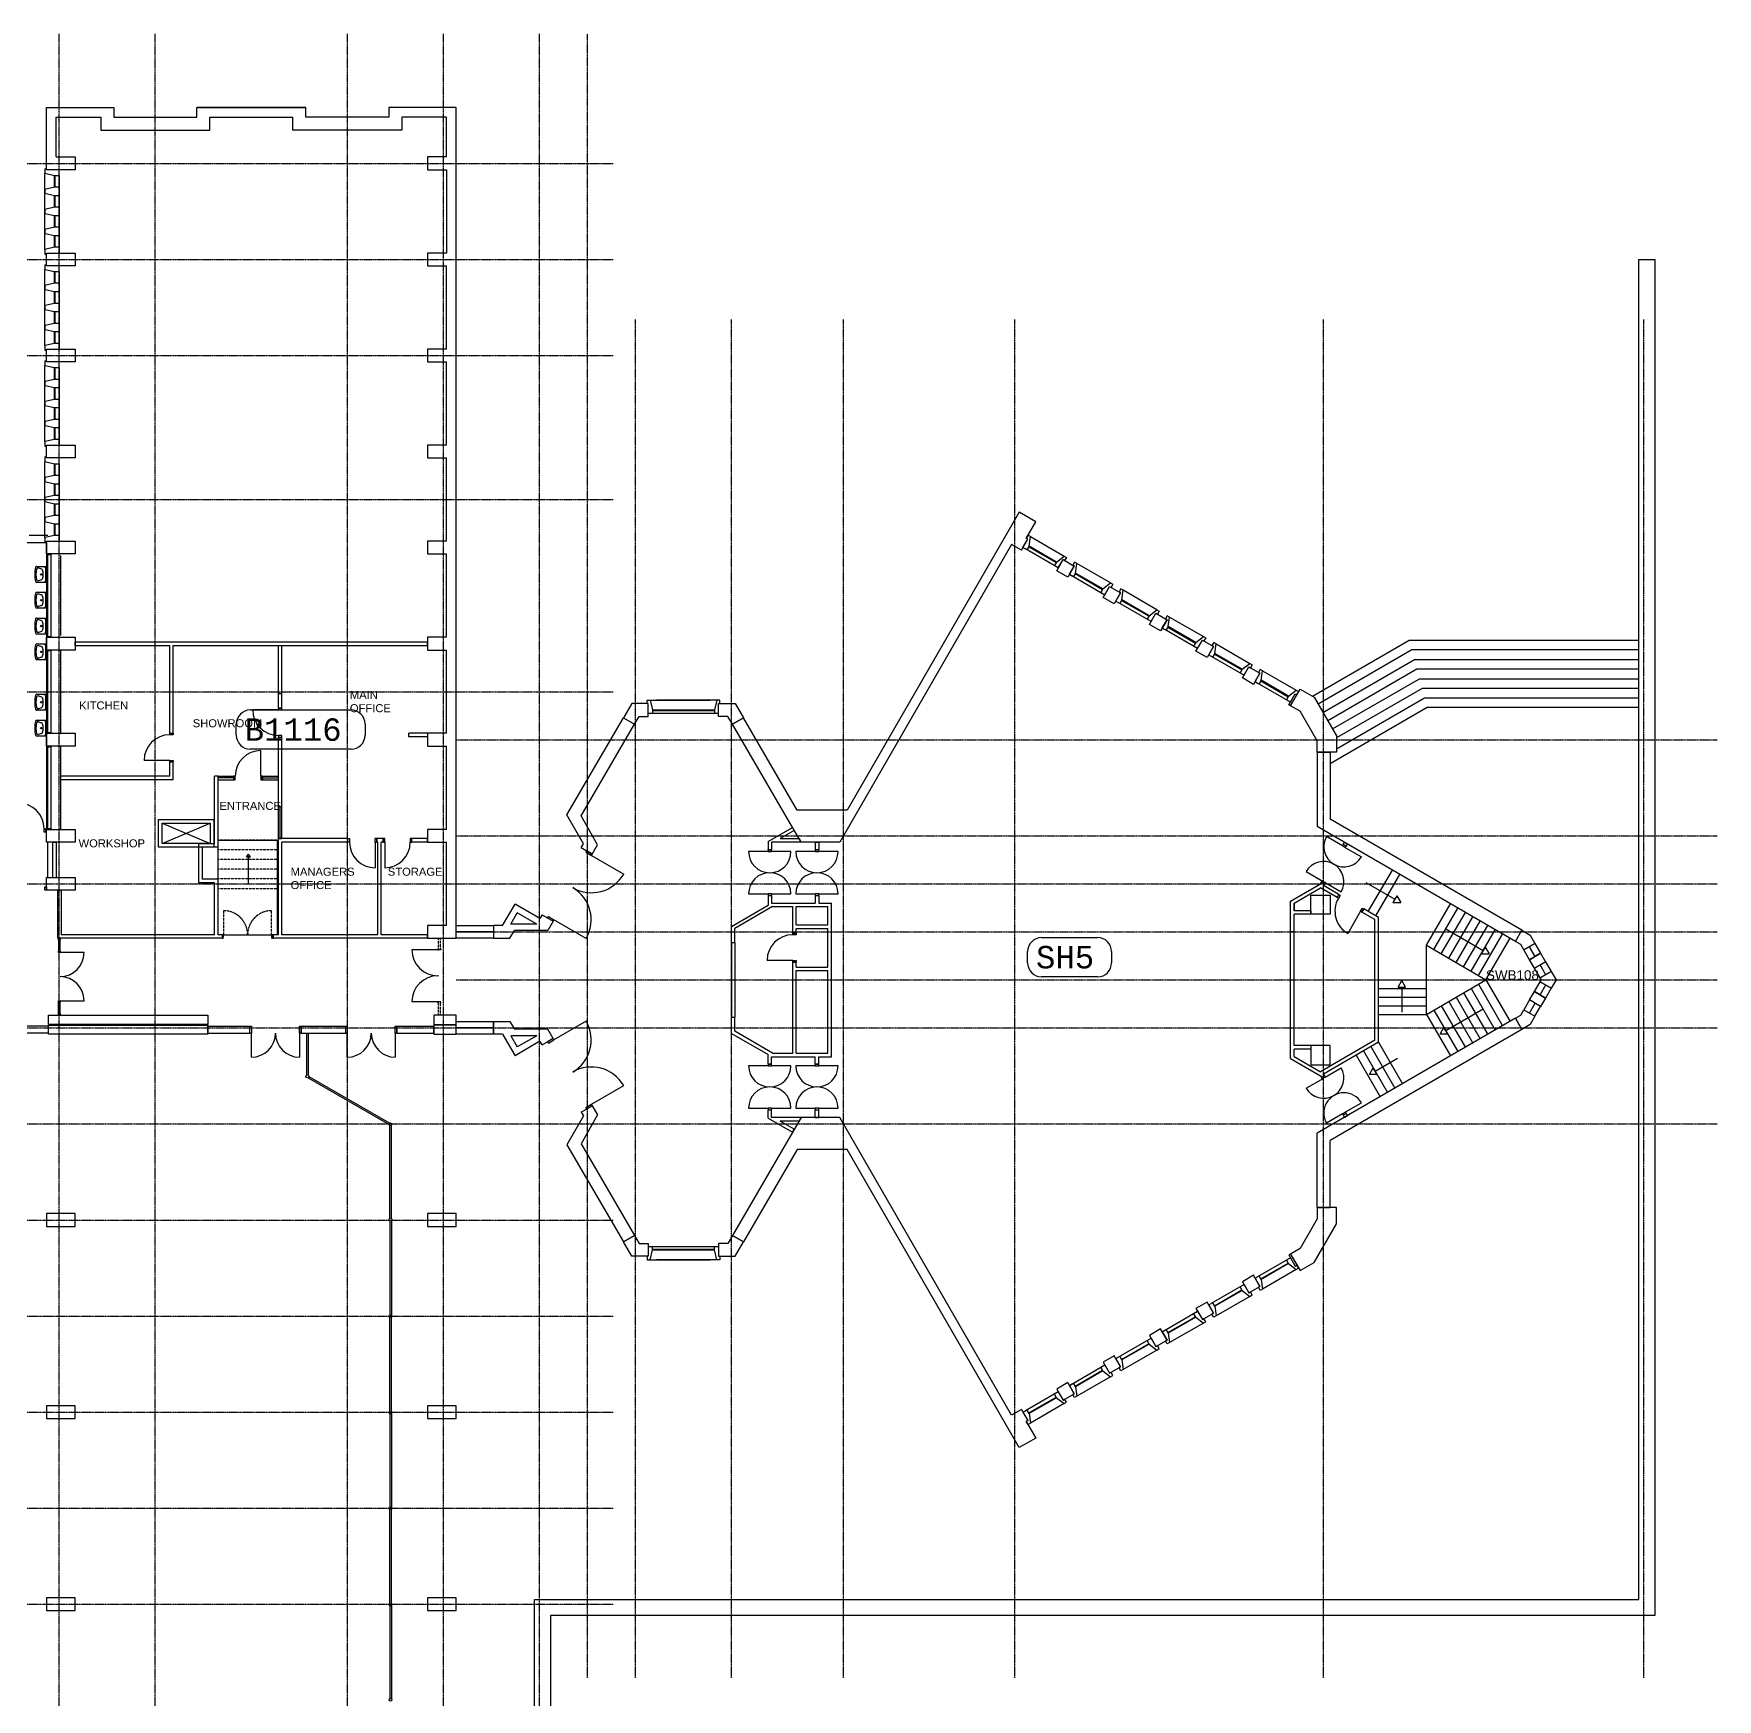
# Model space of a CAD drawing. Header units: millimetres. Extents: x -63292 to 85267, y -25390 to 107538.
# Drawn here: x 32667 to 85267, y 15807 to 67826 of the extents above; entities that cross this region are included whole.
import ezdxf

# ---------------------------------------------------------------- set-up
doc = ezdxf.new("R2010")
doc.units = ezdxf.units.MM
doc.linetypes.add('HIDDEN', pattern=[9.525, 6.35, -3.175])
doc.linetypes.add('PCENTRE', pattern=[50.8, 31.75, -6.35, 6.35, -6.35])
for name, color, linetype in [('Boundaries_and_building_grids', 140, 'Continuous'), ('BRICK_WALLS_P4', 1, 'Continuous'), ('COLUMNS_P5', 3, 'Continuous'), ('DR', 8, 'Continuous'), ('LIFTS AND STAIRS', 8, 'Continuous'), ('SANITARY', 4, 'Continuous'), ('SITE', 1, 'Continuous'), ('TEXT', 2, 'Continuous'), ('WA', 6, 'Continuous'), ('WA_EXT', 7, 'Continuous'), ('WN', 4, 'Continuous')]:
    doc.layers.add(name, color=color, linetype=linetype)
doc.layers.get('0').off()
doc.styles.add('arial', font='arial.ttf')
doc.styles.add('MONOTXT', font='monotxt.shx')

# ---------------------------------------------------------------- blocks, each defined once
blk = doc.blocks.new('whb2')
for p, q in [((-250, 0), (250, 0)), ((-250, -303.1), (-250, 0)), ((250, 0), (250, -303.1)), ((-201, -29.5), (201.1, -29.5)), ((-200, -252.8), (-168.5, -155.3)), ((168.6, -155.3), (200.1, -252.8))]:
    blk.add_line(p, q)
blk.add_circle((0, -160.7), 22.3)
for centre, radius, start, end in [((-214.2, -303.1), 35.7, 180, 255.523), ((-199.1, -56.3), 26.8, 94.124, 173.479), ((0, 526.8), 892.9, 255.523, 284.478), ((-151.4, -259.8), 49.1, 171.798, 253.912), ((-109.1, -186.3), 67, 111.901, 152.434), ((0, 265.2), 595.5, 253.912, 286.088), ((0, -457.8), 359.7, 68.098, 111.902), ((109.2, -186.3), 67, 27.567, 68.099), ((151.5, -259.8), 49.1, 286.088, 8.202), ((199.2, -56.3), 26.8, 6.521, 85.876), ((214.3, -303.1), 35.7, 284.477, 0)]:
    blk.add_arc(centre, radius, start, end)

msp = doc.modelspace()

# ---------------------------------------------------------------- linework, layer by layer
at = {"layer": 'Boundaries_and_building_grids', "color": 140, "linetype": 'PCENTRE', "lineweight": -3}
for p, q in [((33467, -17978), (33467, 67826)), ((36467, -17978), (36467, 67826)), ((42467, -17978), (42467, 67826)), ((45467, -17978), (45467, 67826)), ((48467, -17978), (48467, 67826)), ((49967, 16476), (49967, 67826)), ((-52891, 63776), (50767, 63776)), ((-52891, 60776), (50767, 60776)), ((51467, 16476), (51467, 58896)), ((54467, 16476), (54467, 58896)), ((57967, 16476), (57967, 58896)), ((63317, 16476), (63317, 58896)), ((72967, 16476), (72967, 58896)), ((82967, 16476), (82967, 58896)), ((-52891, 57776), (50767, 57776)), ((-52891, 53276), (50767, 53276)), ((-52891, 47276), (50767, 47276)), ((45867, 45776), (85267, 45776)), ((45867, 42776), (85267, 42776)), ((-52891, 41276), (85267, 41276)), ((45867, 39776), (85267, 39776)), ((45867, 38276), (85267, 38276)), ((-52891, 36776), (85267, 36776)), ((-52891, 33776), (85267, 33776)), ((-52891, 30776), (50767, 30776)), ((-52891, 27776), (50767, 27776)), ((-52891, 24776), (50767, 24776)), ((-52891, 21776), (50767, 21776)), ((-52891, 18776), (50767, 18776))]:
    msp.add_line(p, q, dxfattribs=at)
at = {"layer": 'BRICK_WALLS_P4', "linetype": 'Continuous'}
for p, q in [((32526, 52161), (33107, 52161)), ((32197, 51931), (33067, 51931)), ((33067, 51931), (33067, 43001)), ((33107, 51557), (33217, 51557)), ((33107, 48994), (33107, 51557)), ((33217, 48994), (33217, 51557)), ((33517, 49026), (33517, 51526)), ((33107, 48994), (33217, 48994)), ((33217, 48994), (33107, 48994)), ((33107, 45994), (33107, 48557)), ((33107, 48557), (33217, 48557)), ((33217, 45994), (33217, 48557)), ((33517, 45976), (33517, 48576)), ((33967, 48831), (44967, 48831)), ((33967, 48721), (33967, 48831)), ((33967, 48721), (36917, 48721)), ((36917, 45981), (36917, 48721)), ((37027, 48721), (44967, 48721)), ((37027, 45981), (37027, 48721)), ((44967, 48721), (44967, 48831)), ((40313, 46758), (40313, 47221)), ((40423, 46758), (40423, 47221)), ((40313, 46758), (40423, 46758)), ((33107, 45994), (33217, 45994)), ((33217, 45994), (33107, 45994)), ((36917, 45981), (37027, 45981)), ((40313, 43686), (40313, 45858)), ((40313, 45858), (40423, 45858)), ((40423, 43996), (40423, 45858)), ((44967, 45976), (44383, 45976)), ((44383, 45866), (44383, 45976)), ((44967, 45866), (44383, 45866)), ((44967, 45976), (44967, 45866)), ((33107, 42994), (33107, 45557)), ((33107, 45557), (33217, 45557)), ((33217, 42994), (33217, 45557)), ((33517, 42976), (33517, 45576)), ((36917, 44636), (36917, 45081)), ((36917, 45081), (37027, 45081)), ((37027, 44636), (37027, 45081)), ((36917, 44636), (33517, 44636)), ((37027, 44526), (33517, 44526)), ((37027, 44636), (37027, 44636)), ((37027, 44526), (37027, 44636)), ((38317, 42526), (38317, 44636)), ((38427, 44636), (38317, 44636)), ((38427, 42416), (38427, 44636)), ((40313, 43686), (40423, 43686)), ((40423, 43686), (40423, 43996)), ((33067, 43001), (33043, 43001)), ((33043, 42886), (33043, 43001)), ((33067, 42886), (33043, 42886)), ((33217, 42994), (33107, 42994)), ((33107, 42994), (33217, 42994)), ((38427, 42636), (38427, 42746)), ((40313, 39686), (40313, 42686)), ((42484, 42686), (40313, 42686)), ((42484, 42576), (42484, 42686)), ((43417, 42686), (43334, 42686)), ((43384, 42576), (43384, 42686)), ((43583, 42686), (43417, 42686)), ((43583, 42576), (43583, 42686)), ((44967, 42686), (44483, 42686)), ((44483, 42576), (44483, 42686)), ((44967, 42576), (44967, 42686)), ((55610, 42592), (56373, 43037)), ((56429, 42942), (55989, 42686)), ((55989, 42686), (56578, 42686)), ((56373, 43037), (56429, 42942)), ((56578, 42686), (56642, 42576)), ((33114, 41476), (33114, 42576)), ((33267, 41476), (33267, 42576)), ((33267, 42576), (33377, 42576)), ((33377, 41476), (33377, 42576)), ((37818, 42526), (37818, 41306)), ((38317, 42526), (37818, 42526)), ((37928, 42416), (37928, 41416)), ((38430, 42416), (37928, 42416)), ((40423, 39686), (40423, 42576)), ((42484, 42576), (40423, 42576)), ((43417, 42576), (43334, 42576)), ((43384, 42576), (43417, 42576)), ((43417, 39686), (43417, 42576)), ((43527, 39686), (43527, 42576)), ((43583, 42576), (43527, 42576)), ((43583, 42576), (43583, 42576)), ((44967, 42576), (44483, 42576)), ((55610, 42592), (55610, 42333)), ((55610, 42333), (55610, 42351)), ((55610, 42333), (55720, 42333)), ((56642, 42576), (55720, 42576)), ((55720, 42576), (55720, 42333)), ((57852, 42576), (56642, 42576)), ((57082, 42576), (57082, 42333)), ((57082, 42576), (57192, 42576)), ((57082, 42333), (57192, 42333)), ((57192, 42576), (57192, 42333)), ((73579, 42503), (73620, 42572)), ((73579, 42503), (73675, 42448)), ((73620, 42572), (73715, 42517)), ((73675, 42448), (73715, 42517)), ((33267, 41476), (33377, 41476)), ((33412, 41076), (33412, 39576)), ((33412, 41076), (33522, 41076)), ((33522, 41076), (33522, 39686)), ((38317, 41306), (37818, 41306)), ((38427, 41416), (37928, 41416)), ((38317, 39686), (38317, 41306)), ((38427, 39686), (38427, 41416)), ((71937, 40735), (72867, 41274)), ((72047, 40672), (72867, 41147)), ((72867, 41274), (72897, 41326)), ((73386, 40845), (72867, 41147)), ((72992, 41271), (72897, 41326)), ((72962, 41219), (72992, 41271)), ((73441, 40940), (72962, 41219)), ((54467, 39946), (55610, 40612)), ((55749, 40566), (54577, 39883)), ((55610, 40911), (55720, 40911)), ((55610, 40911), (55610, 40612)), ((55720, 40911), (55720, 40676)), ((55720, 40676), (57082, 40676)), ((55749, 40566), (56382, 40566)), ((56382, 39733), (56382, 40566)), ((56492, 40566), (57482, 40566)), ((56492, 39992), (56492, 40566)), ((57082, 40911), (57082, 40676)), ((57082, 40911), (57192, 40911)), ((57192, 40911), (57192, 40676)), ((57192, 40676), (57592, 40676)), ((57482, 39992), (57482, 40566)), ((57592, 35876), (57592, 40676)), ((71937, 39776), (71937, 40735)), ((72047, 40436), (72047, 40672)), ((72047, 40672), (72047, 40436)), ((73386, 40845), (73441, 40940)), ((56492, 39992), (57482, 39992)), ((72567, 40436), (72047, 40436)), ((72567, 40326), (72047, 40326)), ((72047, 39776), (72047, 40326)), ((72567, 40436), (72567, 40326)), ((74165, 40395), (74220, 40490)), ((74567, 40162), (74165, 40395)), ((74677, 40225), (74220, 40490)), ((74567, 36390), (74567, 40162)), ((74677, 36326), (74677, 40225)), ((38552, 39576), (33412, 39576)), ((38317, 39686), (33522, 39686)), ((38552, 39686), (38427, 39686)), ((38552, 39686), (38552, 39576)), ((40152, 39686), (40152, 39576)), ((40313, 39686), (40152, 39686)), ((44967, 39576), (40152, 39576)), ((43417, 39686), (40423, 39686)), ((44967, 39686), (43527, 39686)), ((44967, 39576), (44967, 39686)), ((54467, 39445), (54467, 39946)), ((54577, 39445), (54577, 39883)), ((56382, 39733), (56492, 39733)), ((56492, 39733), (56492, 39882)), ((56492, 39882), (57482, 39882)), ((57482, 38676), (57482, 39882)), ((72047, 39776), (71937, 39776)), ((54467, 39445), (54577, 39445)), ((56382, 35986), (56382, 38833)), ((56382, 38833), (56492, 38833)), ((56492, 38676), (56492, 38833)), ((56492, 38676), (57482, 38676)), ((56492, 35986), (56492, 38566)), ((56492, 38566), (57482, 38566)), ((57482, 35986), (57482, 38566)), ((33127, 36831), (32203, 36831)), ((33127, 36611), (33127, 36831)), ((38107, 36831), (39422, 36831)), ((38107, 36611), (38107, 36831)), ((39422, 36611), (39422, 36831)), ((41022, 36611), (41022, 36831)), ((41022, 36831), (42416, 36831)), ((42416, 36611), (42416, 36831)), ((44016, 36831), (45167, 36831)), ((44016, 36611), (44016, 36831)), ((45167, 36611), (45167, 36831)), ((54467, 36605), (54467, 37106)), ((54467, 37106), (54577, 37106)), ((54577, 36669), (54577, 37106)), ((33127, 36611), (32203, 36611)), ((38107, 36611), (39422, 36611)), ((41022, 36611), (42416, 36611)), ((44016, 36611), (45167, 36611)), ((54467, 36605), (55610, 35940)), ((55749, 35986), (54577, 36669)), ((71937, 36776), (72047, 36776)), ((71937, 35816), (71937, 36776)), ((72047, 36226), (72047, 36776)), ((74567, 36390), (72867, 35404)), ((74677, 36326), (72962, 35332)), ((55610, 35641), (55610, 35940)), ((55720, 35876), (57082, 35876)), ((55720, 35641), (55720, 35876)), ((55749, 35986), (56382, 35986)), ((56492, 35986), (57482, 35986)), ((57082, 35641), (57082, 35876)), ((57192, 35876), (57592, 35876)), ((57192, 35641), (57192, 35876)), ((71937, 35816), (72867, 35277)), ((72567, 36226), (72047, 36226)), ((72567, 36116), (72047, 36116)), ((72047, 35880), (72047, 36116)), ((72047, 35880), (72867, 35404)), ((72567, 36226), (72567, 36116)), ((55610, 35641), (55720, 35641)), ((57082, 35641), (57192, 35641)), ((72867, 35277), (72897, 35225)), ((72992, 35280), (72897, 35225)), ((72962, 35332), (72992, 35280)), ((55610, 33960), (55610, 34219)), ((55610, 34201), (55610, 34219)), ((55610, 34219), (55720, 34219)), ((55720, 33976), (55720, 34219)), ((57082, 33976), (57082, 34219)), ((57082, 34219), (57192, 34219)), ((57192, 33976), (57192, 34219)), ((55610, 33960), (56373, 33515)), ((56642, 33976), (55720, 33976)), ((56578, 33866), (55989, 33866)), ((56429, 33610), (55989, 33866)), ((56578, 33866), (56642, 33976)), ((57082, 33976), (57192, 33976)), ((73675, 34104), (73579, 34049)), ((73579, 34049), (73620, 33979)), ((73620, 33979), (73715, 34034)), ((73675, 34104), (73715, 34034)), ((56373, 33515), (56429, 33610))]:
    msp.add_line(p, q, dxfattribs=at)
at = {"layer": 'BRICK_WALLS_P4'}
for points in [[(36562, 43286), (38292, 43286), (38292, 42416), (36562, 42416)], [(36677, 43171), (38177, 43171), (38177, 42531), (36677, 42531)]]:
    msp.add_lwpolyline(points, close=True, dxfattribs=at)
at = {"layer": 'COLUMNS_P5', "color": 8}
for p, q in [((36677, 43171), (38177, 42531)), ((36677, 42531), (38177, 43171))]:
    msp.add_line(p, q, dxfattribs=at)
at = {"layer": 'COLUMNS_P5', "linetype": 'Continuous'}
for points in [[(33067, 60576), (33067, 60976), (33967, 60976), (33967, 60576), (33067, 60576)], [(33067, 57576), (33067, 57976), (33967, 57976), (33967, 57576), (33067, 57576)], [(33067, 54576), (33067, 54976), (33967, 54976), (33967, 54576), (33067, 54576)], [(33067, 51576), (33067, 51976), (33967, 51976), (33967, 51576), (33067, 51576)], [(64629, 51054), (64829, 51400), (65175, 51200), (64975, 50854), (64629, 51054)], [(66079, 50216), (66279, 50563), (66626, 50363), (66426, 50016), (66079, 50216)], [(67530, 49379), (67730, 49725), (68076, 49525), (67876, 49179), (67530, 49379)], [(33067, 48576), (33067, 48976), (33967, 48976), (33967, 48576), (33067, 48576)], [(68980, 48541), (69180, 48888), (69527, 48688), (69327, 48341), (68980, 48541)], [(70431, 47704), (70631, 48050), (70977, 47850), (70777, 47504), (70431, 47704)], [(33067, 45576), (33067, 45976), (33967, 45976), (33967, 45576), (33067, 45576)], [(33067, 42576), (33067, 42976), (33967, 42976), (33967, 42576), (33067, 42576)], [(33067, 41076), (33067, 41476), (33967, 41476), (33967, 41076), (33067, 41076)], [(73167, 40326), (72567, 40326), (72567, 40926), (73167, 40926), (73167, 40326)], [(33127, 37176), (38107, 37176), (38107, 36886), (33127, 36886), (33127, 37176)], [(33127, 36866), (38107, 36866), (38107, 36576), (33127, 36576), (33127, 36866)], [(45167, 36886), (45867, 36886), (45867, 37176), (45167, 37176), (45167, 36866)], [(45167, 36576), (45867, 36576), (45867, 36866), (45167, 36866), (45167, 36576)], [(73167, 36226), (72567, 36226), (72567, 35626), (73167, 35626), (73167, 36226)], [(33067, 30976), (33067, 30576), (33967, 30576), (33967, 30976), (33067, 30976)], [(45867, 30576), (45867, 30976), (44967, 30976), (44967, 30576), (45867, 30576)], [(70431, 28848), (70631, 28501), (70977, 28701), (70777, 29048), (70431, 28848)], [(68980, 28010), (69180, 27664), (69527, 27864), (69327, 28210), (68980, 28010)], [(67530, 27173), (67730, 26826), (68076, 27026), (67876, 27373), (67530, 27173)], [(66079, 26335), (66279, 25989), (66626, 26189), (66426, 26535), (66079, 26335)], [(64629, 25498), (64829, 25151), (65175, 25351), (64975, 25698), (64629, 25498)], [(33067, 24976), (33067, 24576), (33967, 24576), (33967, 24976), (33067, 24976)], [(45867, 24576), (45867, 24976), (44967, 24976), (44967, 24576), (45867, 24576)], [(33067, 18976), (33067, 18576), (33967, 18576), (33967, 18976), (33067, 18976)], [(45867, 18576), (45867, 18976), (44967, 18976), (44967, 18576), (45867, 18576)]]:
    msp.add_lwpolyline(points, dxfattribs=at)
at = {"layer": 'COLUMNS_P5', "linetype": 'Continuous', "lineweight": -3}
for points in [[(72672, 47102), (73367, 45898), (73367, 45388), (72767, 45388), (72767, 45737), (72232, 46663), (71931, 46838), (72230, 47357), (72672, 47102)], [(72672, 29449), (73367, 30653), (73367, 31163), (72767, 31163), (72767, 30815), (72232, 29888), (71931, 29714), (72230, 29194), (72672, 29449)]]:
    msp.add_lwpolyline(points, close=True, dxfattribs=at)
at = {"layer": 'COLUMNS_P5', "linetype": 'Continuous'}
for points in [[(51582, 46506), (51867, 46506), (51867, 46906), (51352, 46906), (51093, 46461), (51439, 46259)], [(54067, 46506), (54067, 46906), (54582, 46906), (54841, 46461), (54496, 46259), (54352, 46506)], [(79569, 39413), (79224, 39212), (79126, 39379), (78958, 39477), (79159, 39823), (79418, 39672)], [(79902, 38843), (79556, 38641), (79403, 38905), (79748, 39106)], [(80080, 38536), (80232, 38276), (80080, 38016), (79735, 38217), (79769, 38276), (79735, 38335)], [(79556, 37910), (79902, 37709), (79748, 37445), (79403, 37647)], [(79159, 36729), (78958, 37075), (79126, 37172), (79224, 37340), (79569, 37138), (79418, 36879)], [(51352, 29646), (51093, 30091), (51439, 30292), (51582, 30046), (51867, 30046), (51867, 29646)], [(54352, 30046), (54067, 30046), (54067, 29646), (54582, 29646), (54841, 30091), (54496, 30292)]]:
    msp.add_lwpolyline(points, close=True, dxfattribs=at)
at = {"layer": 'DR', "linetype": 'Continuous'}
for p, q in [((40313, 46708), (39513, 46708)), ((39764, 44636), (39764, 45436)), ((36917, 45131), (36117, 45131)), ((38914, 44636), (38914, 44526)), ((39814, 44636), (39814, 44526)), ((73554, 42460), (73057, 42748)), ((43334, 42576), (43334, 41776)), ((43633, 42576), (43633, 41776)), ((50093, 42162), (51100, 41576)), ((55610, 42283), (55003, 42283)), ((56326, 42283), (55720, 42283)), ((57082, 42283), (56476, 42283)), ((57798, 42283), (57192, 42283)), ((73602, 42432), (74147, 42116)), ((72425, 41658), (72970, 41342)), ((73017, 41315), (73515, 41026)), ((55003, 40961), (55610, 40961)), ((55720, 40961), (56326, 40961)), ((56476, 40961), (57082, 40961)), ((57192, 40961), (57798, 40961)), ((49927, 39563), (48920, 40149)), ((74122, 40420), (73722, 39727)), ((38602, 39686), (38552, 39686)), ((38552, 39686), (38552, 39576)), ((34242, 39126), (33492, 39126)), ((45316, 39216), (44483, 39216)), ((45316, 39248), (45296, 39248)), ((45296, 39248), (45296, 39216)), ((45296, 39216), (45316, 39216)), ((45386, 39216), (45316, 39216)), ((45366, 39248), (45386, 39248)), ((45386, 39248), (45386, 39216)), ((45316, 38403), (45296, 38403)), ((56382, 38883), (55582, 38883)), ((33492, 37626), (34242, 37626)), ((45316, 37590), (44483, 37590)), ((45296, 37590), (45316, 37590)), ((45296, 37558), (45296, 37590)), ((45316, 37558), (45296, 37558)), ((45386, 37590), (45316, 37590)), ((45366, 37558), (45386, 37558)), ((45386, 37558), (45386, 37590)), ((49927, 36989), (48920, 36402)), ((39472, 35861), (39472, 36611)), ((40972, 36611), (40972, 35861)), ((42466, 35861), (42466, 36611)), ((43966, 36611), (43966, 35861)), ((55610, 35591), (55003, 35591)), ((56326, 35591), (55720, 35591)), ((57082, 35591), (56476, 35591)), ((57798, 35591), (57192, 35591)), ((73017, 35237), (73515, 35525)), ((50093, 34389), (51100, 34976)), ((72425, 34893), (72970, 35209)), ((55003, 34269), (55610, 34269)), ((55720, 34269), (56326, 34269)), ((56476, 34269), (57082, 34269)), ((57192, 34269), (57798, 34269)), ((73602, 34119), (74147, 34435)), ((73554, 34092), (73057, 33803))]:
    msp.add_line(p, q, dxfattribs=at)
at = {"layer": 'DR', "linetype": 'HIDDEN'}
for p, q in [((38602, 40436), (38602, 39686)), ((40102, 39686), (40102, 40436)), ((38552, 39576), (38602, 39576)), ((38602, 39576), (38602, 39686)), ((40102, 39686), (40102, 39576)), ((40102, 39576), (40152, 39576))]:
    msp.add_line(p, q, dxfattribs=at)
at = {"layer": 'DR', "linetype": 'Continuous'}
for points in [[(40313, 46758), (40313, 46708), (40423, 46708), (40423, 46758), (40313, 46758)], [(36917, 45931), (36917, 45981), (37027, 45981), (37027, 45931), (36917, 45931)], [(40313, 45908), (40313, 45858), (40423, 45858), (40423, 45908), (40313, 45908)], [(36917, 45081), (36917, 45131), (37027, 45131), (37027, 45081), (36917, 45081)], [(38964, 44636), (38914, 44636), (38914, 44526), (38964, 44526), (38964, 44636)], [(39814, 44636), (39764, 44636), (39764, 44526), (39814, 44526), (39814, 44636)], [(32993, 42996), (33043, 42996), (33043, 42886), (32993, 42886), (32993, 42996)], [(42534, 42576), (42484, 42576), (42484, 42686), (42534, 42686), (42534, 42576)], [(43384, 42576), (43334, 42576), (43334, 42686), (43384, 42686), (43384, 42576)], [(43583, 42576), (43633, 42576), (43633, 42686), (43583, 42686), (43583, 42576)], [(44433, 42576), (44483, 42576), (44483, 42686), (44433, 42686), (44433, 42576)], [(49920, 42263), (50093, 42162), (50118, 42205), (49946, 42306), (49920, 42263)], [(55610, 42283), (55720, 42283), (55720, 42333), (55610, 42333), (55610, 42283)], [(57082, 42283), (57192, 42283), (57192, 42333), (57082, 42333), (57082, 42283)], [(73579, 42503), (73554, 42460), (73650, 42405), (73675, 42448), (73579, 42503)], [(33067, 41076), (33017, 41076), (33017, 41186), (33067, 41186), (33067, 41076)], [(72897, 41326), (72992, 41271), (73017, 41315), (72922, 41370), (72897, 41326)], [(55610, 40911), (55720, 40911), (55720, 40961), (55610, 40961), (55610, 40911)], [(57082, 40911), (57192, 40911), (57192, 40961), (57082, 40961), (57082, 40911)], [(73429, 40820), (73386, 40845), (73441, 40940), (73484, 40915), (73429, 40820)], [(74165, 40395), (74122, 40420), (74177, 40515), (74220, 40490), (74165, 40395)], [(48722, 40207), (48748, 40250), (48920, 40149), (48895, 40106), (48722, 40207)], [(33442, 39526), (33442, 39576), (33492, 39576), (33492, 39526), (33442, 39526)], [(40152, 39576), (40152, 39686), (40102, 39686)], [(56382, 39683), (56382, 39733), (56492, 39733), (56492, 39683), (56382, 39683)], [(33442, 39126), (33442, 39176), (33492, 39176), (33492, 39126), (33442, 39126)], [(56382, 38833), (56382, 38883), (56492, 38883), (56492, 38833), (56382, 38833)], [(33442, 37576), (33442, 37626), (33492, 37626), (33492, 37576), (33442, 37576)], [(33442, 37176), (33442, 37226), (33492, 37226), (33492, 37176), (33442, 37176)], [(39422, 36611), (39422, 36831), (39472, 36831), (39472, 36611), (39422, 36611)], [(40972, 36611), (40972, 36831), (41022, 36831), (41022, 36611), (40972, 36611)], [(42416, 36611), (42416, 36831), (42466, 36831), (42466, 36611), (42416, 36611)], [(43966, 36611), (43966, 36831), (44016, 36831), (44016, 36611), (43966, 36611)], [(48722, 36345), (48748, 36302), (48920, 36402), (48895, 36446), (48722, 36345)], [(55610, 35591), (55720, 35591), (55720, 35641), (55610, 35641), (55610, 35591)], [(57082, 35591), (57192, 35591), (57192, 35641), (57082, 35641), (57082, 35591)], [(72897, 35225), (72992, 35280), (73017, 35237), (72922, 35182), (72897, 35225)], [(49920, 34289), (50093, 34389), (50118, 34346), (49946, 34245), (49920, 34289)], [(55610, 34219), (55720, 34219), (55720, 34269), (55610, 34269), (55610, 34219)], [(57082, 34219), (57192, 34219), (57192, 34269), (57082, 34269), (57082, 34219)], [(73579, 34049), (73554, 34092), (73650, 34147), (73675, 34104), (73579, 34049)]]:
    msp.add_lwpolyline(points, dxfattribs=at)
for centre, radius, start, end in [((40313, 46708), 800, 180, 270), ((36917, 45131), 800, 90, 180), ((39764, 44636), 800, 90, 180), ((32193, 42996), 800, 0, 90), ((73602, 42432), 630, 149.8922, 329.8922), ((43334, 42576), 800, 180, 270), ((43633, 42576), 800, 270, 0), ((55665, 42283), 661, 180, 0), ((57137, 42283), 661, 180, 0), ((50093, 42162), 1165, 239.7756, 329.7754), ((55665, 40961), 661, 0, 180), ((57137, 40961), 661, 0, 180), ((72970, 41342), 630, 329.8935, 149.8934), ((48920, 40149), 1165, 329.7748, 59.7747), ((74122, 40420), 800, 149.9999, 240), ((56382, 38883), 800, 90, 180), ((33492, 39126), 750, 270, 0), ((45296, 39216), 813, 180, 270), ((45296, 37590), 813, 90, 180), ((33492, 37626), 750, 0, 90), ((48920, 36402), 1165, 300.2253, 30.2252), ((39472, 36611), 750, 270, 0), ((40972, 36611), 750, 180, 270), ((42466, 36611), 750, 270, 0), ((43966, 36611), 750, 180, 270), ((50093, 34389), 1165, 30.2246, 120.2244), ((55665, 35591), 661, 180, 0), ((57137, 35591), 661, 180, 0), ((72970, 35209), 630, 210.1067, 30.1063), ((55665, 34269), 661, 0, 180), ((57137, 34269), 661, 0, 180), ((73602, 34119), 630, 30.1073, 210.108)]:
    msp.add_arc(centre, radius, start, end, dxfattribs=at)
at = {"layer": 'DR', "linetype": 'HIDDEN'}
for centre, start, end in [((38602, 39686), 0, 90), ((40102, 39686), 90, 180)]:
    msp.add_arc(centre, 750, start, end, dxfattribs=at)
at = {"layer": 'LIFTS AND STAIRS', "linetype": 'Continuous'}
for p, q in [((38427, 42636), (40277, 42636)), ((40277, 42636), (40277, 39686)), ((39318, 42119), (39378, 42203)), ((39437, 42119), (39318, 42119)), ((39318, 42119), (39437, 42119)), ((39437, 42119), (39378, 42203)), ((39378, 41280), (39378, 42119)), ((39378, 41280), (39378, 42119)), ((74362, 40408), (75114, 41705)), ((74595, 40273), (75347, 41571)), ((74284, 41320), (75192, 40794)), ((75252, 40896), (75132, 40691)), ((75132, 40691), (75376, 40687)), ((75252, 40896), (75376, 40687)), ((76177, 39355), (76930, 40653)), ((76410, 39220), (77162, 40518)), ((76643, 39085), (77395, 40383)), ((76875, 38950), (77628, 40248)), ((77108, 38815), (77861, 40113)), ((77341, 38681), (78093, 39978)), ((38552, 39686), (40152, 39686)), ((40152, 39686), (40152, 39576)), ((76786, 39869), (77950, 39194)), ((77574, 38546), (78326, 39843)), ((77806, 38411), (78559, 39708)), ((78039, 38276), (78791, 39573)), ((76177, 39355), (78039, 38276)), ((76177, 37196), (76177, 39355)), ((78009, 39297), (77890, 39092)), ((77890, 39092), (78134, 39088)), ((78009, 39297), (78134, 39088)), ((74677, 38272), (76177, 38272)), ((74677, 38003), (76177, 38003)), ((75292, 38044), (75411, 38257)), ((75292, 38044), (75530, 38044)), ((75530, 38044), (75411, 38257)), ((75411, 38044), (75411, 37263)), ((76177, 37196), (78039, 38276)), ((77574, 38006), (78326, 36708)), ((77806, 38141), (78559, 36843)), ((78039, 38276), (78791, 36978)), ((74677, 37734), (76177, 37734)), ((74677, 37465), (76177, 37465)), ((76643, 37466), (77395, 36168)), ((77950, 37357), (76786, 36682)), ((76875, 37601), (77628, 36303)), ((77108, 37736), (77861, 36438)), ((77341, 37871), (78093, 36573)), ((74677, 37196), (76177, 37196)), ((76177, 37196), (76930, 35899)), ((76410, 37331), (77162, 36034)), ((74677, 36326), (75430, 35029)), ((76608, 36576), (76727, 36789)), ((76846, 36576), (76608, 36576)), ((76846, 36576), (76727, 36789)), ((73979, 35922), (74731, 34624)), ((74212, 36057), (74964, 34759)), ((74444, 36192), (75197, 34894)), ((74579, 35425), (75277, 35830)), ((74401, 35318), (74520, 35532)), ((74638, 35318), (74401, 35318)), ((74638, 35318), (74520, 35532))]:
    msp.add_line(p, q, dxfattribs=at)
at = {"layer": 'LIFTS AND STAIRS', "linetype": 'HIDDEN'}
for p, q in [((40277, 42636), (38427, 42636)), ((38427, 41116), (38427, 42636)), ((40277, 42336), (38427, 42336)), ((40277, 42036), (38427, 42036)), ((40277, 41736), (38427, 41736)), ((40277, 41436), (38427, 41436)), ((40277, 41116), (38427, 41116))]:
    msp.add_line(p, q, dxfattribs=at)
at = {"layer": 'LIFTS AND STAIRS', "linetype": 'Continuous'}
msp.add_lwpolyline([(38427, 39686), (38427, 42636), (40277, 42636)], dxfattribs=at)
at = {"layer": 'SITE', "linetype": 'Continuous', "lineweight": -3}
for p, q in [((82817, 60776), (83317, 60776)), ((82817, 18926), (82817, 60776)), ((83317, 60776), (83317, 18426)), ((72617, 47134), (75641, 48880)), ((75722, 48580), (72795, 46890)), ((75641, 48880), (82817, 48880)), ((82817, 48580), (75722, 48580)), ((72945, 46630), (75802, 48280)), ((75882, 47980), (73095, 46370)), ((75802, 48280), (82817, 48280)), ((82817, 47980), (75882, 47980)), ((73245, 46111), (75963, 47680)), ((76043, 47380), (73367, 45835)), ((75963, 47680), (82817, 47680)), ((82817, 47380), (76043, 47380)), ((73367, 45489), (76124, 47080)), ((76124, 47080), (82817, 47080)), ((76204, 46780), (73167, 45027)), ((82817, 46780), (76204, 46780)), ((48317, -15574), (48317, 18926)), ((48317, 18926), (82817, 18926)), ((83317, 18426), (48817, 18426)), ((48817, 18426), (48817, -16074))]:
    msp.add_line(p, q, dxfattribs=at)
at = {"layer": 'TEXT', "linetype": 'Continuous'}
for p, q in [((39434, 46704), (42584, 46704)), ((38997, 45917), (38997, 46267)), ((43022, 46267), (43022, 45917)), ((42584, 45479), (39434, 45479)), ((64156, 39596), (65906, 39596)), ((63719, 38809), (63719, 39159)), ((66344, 39159), (66344, 38809)), ((65906, 38371), (64156, 38371))]:
    msp.add_line(p, q, dxfattribs=at)
for centre, start, end in [((39434, 46267), 90, 180), ((42584, 46267), 0, 90), ((39434, 45917), 180, 270), ((42584, 45917), 270, 0), ((64156, 39159), 90, 180), ((65906, 39159), 0, 90), ((64156, 38809), 180, 270), ((65906, 38809), 270, 0)]:
    msp.add_arc(centre, 437, start, end, dxfattribs=at)
at = {"layer": 'WA', "linetype": 'Continuous'}
for p, q in [((40313, 47221), (40313, 48721)), ((40423, 47221), (40423, 48721)), ((40313, 47221), (40423, 47221))]:
    msp.add_line(p, q, dxfattribs=at)
at = {"layer": 'WA_EXT', "linetype": 'Continuous'}
for p, q in [((33067, 63576), (33067, 65516)), ((33067, 65516), (35167, 65516)), ((35167, 65516), (35167, 65216)), ((37767, 65216), (37767, 65516)), ((37767, 65216), (37767, 65516)), ((37767, 65516), (41167, 65516)), ((41167, 65516), (37767, 65516)), ((41167, 65216), (41167, 65516)), ((41167, 65216), (41167, 65516)), ((45867, 65516), (43767, 65516)), ((43767, 65516), (43767, 65216)), ((45867, 39576), (45867, 65516)), ((33367, 65216), (34767, 65216)), ((33367, 63976), (33367, 65216)), ((34767, 65216), (34767, 64816)), ((34767, 64816), (38167, 64816)), ((35167, 65216), (37767, 65216)), ((35167, 65216), (35592, 65216)), ((38167, 64816), (38167, 65216)), ((38167, 65216), (40767, 65216)), ((40767, 64816), (40767, 65216)), ((44167, 64816), (40767, 64816)), ((43767, 65216), (41167, 65216)), ((43767, 65216), (43342, 65216)), ((45567, 65216), (44167, 65216)), ((44167, 65216), (44167, 64816)), ((45567, 63976), (45567, 65216)), ((33367, 63976), (33967, 63976)), ((33967, 63976), (33967, 63576)), ((44967, 63976), (44967, 63576)), ((45567, 63976), (44967, 63976)), ((33017, 63607), (33067, 63607)), ((33017, 63607), (33017, 63465)), ((33017, 63465), (33317, 63397)), ((33967, 63576), (33067, 63576)), ((33317, 63397), (33467, 63397)), ((33467, 63397), (33467, 63576)), ((44967, 63576), (45567, 63576)), ((45567, 63576), (45567, 60976)), ((33317, 63029), (33017, 62961)), ((33017, 62961), (33017, 62840)), ((33017, 62840), (33317, 62772)), ((33467, 63029), (33317, 63029)), ((33317, 62772), (33467, 62772)), ((33317, 62404), (33017, 62336)), ((33017, 62336), (33017, 62215)), ((33017, 62215), (33317, 62147)), ((33467, 62404), (33317, 62404)), ((33317, 62147), (33467, 62147)), ((33317, 61779), (33017, 61711)), ((33017, 61711), (33017, 61590)), ((33017, 61590), (33317, 61522)), ((33467, 61779), (33317, 61779)), ((33317, 61154), (33017, 61086)), ((33017, 61086), (33017, 60944)), ((33317, 61522), (33467, 61522)), ((33467, 61154), (33317, 61154)), ((33467, 61154), (33467, 60976)), ((33017, 60944), (33067, 60944)), ((33017, 60607), (33067, 60607)), ((33017, 60607), (33017, 60465)), ((33067, 60944), (33067, 60976)), ((33067, 60976), (33467, 60976)), ((33467, 60397), (33467, 60576)), ((44967, 60976), (44967, 60576)), ((45567, 60976), (44967, 60976)), ((44967, 60576), (45567, 60576)), ((45567, 57976), (45567, 60576)), ((33017, 60465), (33317, 60397)), ((33317, 60029), (33017, 59961)), ((33317, 60397), (33467, 60397)), ((33467, 60029), (33317, 60029)), ((33017, 59961), (33017, 59840)), ((33017, 59840), (33317, 59772)), ((33317, 59772), (33467, 59772)), ((33317, 59404), (33017, 59336)), ((33017, 59336), (33017, 59215)), ((33017, 59215), (33317, 59147)), ((33467, 59404), (33317, 59404)), ((33317, 59147), (33467, 59147)), ((33317, 58779), (33017, 58711)), ((33017, 58711), (33017, 58590)), ((33017, 58590), (33317, 58522)), ((33467, 58779), (33317, 58779)), ((33317, 58522), (33467, 58522)), ((33317, 58154), (33017, 58086)), ((33017, 58086), (33017, 57944)), ((33017, 57944), (33067, 57944)), ((33067, 57944), (33067, 57976)), ((33067, 57976), (33467, 57976)), ((33467, 58154), (33317, 58154)), ((33467, 58154), (33467, 57976)), ((44967, 57976), (44967, 57576)), ((45567, 57976), (44967, 57976)), ((33017, 57607), (33067, 57607)), ((33017, 57607), (33017, 57465)), ((33017, 57465), (33317, 57397)), ((33317, 57397), (33467, 57397)), ((33467, 57397), (33467, 57576)), ((44967, 57576), (45567, 57576)), ((45567, 54976), (45567, 57576)), ((33317, 57029), (33017, 56961)), ((33017, 56961), (33017, 56840)), ((33017, 56840), (33317, 56772)), ((33467, 57029), (33317, 57029)), ((33317, 56404), (33017, 56336)), ((33017, 56336), (33017, 56215)), ((33317, 56772), (33467, 56772)), ((33467, 56404), (33317, 56404)), ((33017, 56215), (33317, 56147)), ((33317, 55779), (33017, 55711)), ((33317, 56147), (33467, 56147)), ((33467, 55779), (33317, 55779)), ((33017, 55711), (33017, 55590)), ((33017, 55590), (33317, 55522)), ((33317, 55522), (33467, 55522)), ((33317, 55154), (33017, 55086)), ((33017, 55086), (33017, 54944)), ((33017, 54944), (33067, 54944)), ((33067, 54944), (33067, 54976)), ((33067, 54976), (33467, 54976)), ((33467, 55154), (33317, 55154)), ((33467, 55154), (33467, 54976)), ((44967, 54976), (44967, 54576)), ((45567, 54976), (44967, 54976)), ((33017, 54607), (33067, 54607)), ((33017, 54607), (33017, 54465)), ((33017, 54465), (33317, 54397)), ((33317, 54397), (33467, 54397)), ((33467, 54397), (33467, 54576)), ((44967, 54576), (45567, 54576)), ((45567, 51976), (45567, 54576)), ((33317, 54029), (33017, 53961)), ((33017, 53961), (33017, 53840)), ((33017, 53840), (33317, 53772)), ((33467, 54029), (33317, 54029)), ((33317, 53772), (33467, 53772)), ((33317, 53404), (33017, 53336)), ((33017, 53336), (33017, 53215)), ((33017, 53215), (33317, 53147)), ((33467, 53404), (33317, 53404)), ((33317, 53147), (33467, 53147)), ((33317, 52779), (33017, 52711)), ((33017, 52711), (33017, 52590)), ((33467, 52779), (33317, 52779)), ((63457, 52885), (58083, 43576)), ((63977, 52585), (63457, 52885)), ((33017, 52590), (33317, 52522)), ((33317, 52154), (33017, 52086)), ((33017, 52086), (33017, 51944)), ((33317, 52522), (33467, 52522)), ((33467, 52154), (33317, 52154)), ((33467, 52154), (33467, 51976)), ((63677, 52065), (63977, 52585)), ((33017, 51944), (33067, 51944)), ((33067, 51944), (33067, 51976)), ((33067, 51976), (33467, 51976)), ((45567, 51976), (44967, 51976)), ((44967, 51976), (44967, 51576)), ((44967, 51576), (45567, 51576)), ((45567, 48976), (45567, 51576)), ((63217, 51869), (57852, 42576)), ((63525, 51691), (63217, 51869)), ((63525, 51691), (63725, 52038)), ((45567, 48976), (44967, 48976)), ((44967, 48976), (44967, 48576)), ((44967, 48576), (45567, 48576)), ((45567, 45976), (45567, 48576)), ((71881, 46866), (72082, 47212)), ((71931, 46838), (71881, 46866)), ((71931, 46838), (72131, 47184)), ((72082, 47212), (72131, 47184)), ((49326, 43428), (51093, 46461)), ((51093, 46461), (51439, 46259)), ((54496, 46259), (54841, 46461)), ((56522, 43576), (54841, 46461)), ((45567, 45976), (44967, 45976)), ((44967, 45976), (44967, 45576)), ((49772, 43399), (51439, 46259)), ((56059, 43576), (54496, 46259)), ((44967, 45576), (45567, 45576)), ((45567, 42976), (45567, 45576)), ((72767, 45388), (72767, 43066)), ((72767, 45388), (73167, 45388)), ((73167, 45388), (73167, 43297)), ((49840, 42522), (49326, 43428)), ((50286, 42493), (49772, 43399)), ((56642, 42576), (56059, 43576)), ((58083, 43576), (56522, 43576)), ((79159, 39823), (73167, 43297)), ((45567, 42976), (44967, 42976)), ((44967, 42976), (44967, 42576)), ((78958, 39477), (72767, 43066)), ((44967, 42576), (45567, 42576)), ((45567, 39976), (45567, 42576)), ((49773, 42407), (49840, 42522)), ((49773, 42407), (50118, 42205)), ((50118, 42205), (50286, 42493)), ((57852, 42576), (56642, 42576)), ((47315, 39976), (47705, 40645)), ((48483, 40192), (47705, 40645)), ((47572, 40020), (47777, 40372)), ((48382, 40020), (47572, 40020)), ((48382, 40020), (47777, 40372)), ((47803, 40020), (47804, 40021)), ((48550, 40307), (48483, 40192)), ((48550, 40307), (48895, 40106)), ((48895, 40106), (48728, 39818)), ((45567, 39976), (44967, 39976)), ((44967, 39976), (44967, 39576)), ((44967, 39576), (45867, 39576)), ((47315, 39976), (47030, 39976)), ((47030, 39976), (47030, 39576)), ((47030, 39576), (47545, 39576)), ((47545, 39576), (47686, 39818)), ((48728, 39818), (47686, 39818)), ((78958, 39477), (79159, 39823)), ((47030, 36976), (47545, 36976)), ((47030, 36576), (47030, 36976)), ((47545, 36976), (47686, 36733)), ((78958, 37075), (72767, 33485)), ((78958, 37075), (79159, 36729)), ((47315, 36576), (47030, 36576)), ((47315, 36576), (47705, 35906)), ((48382, 36532), (47572, 36532)), ((47572, 36532), (47777, 36180)), ((48728, 36733), (47686, 36733)), ((48483, 36359), (47705, 35906)), ((48382, 36532), (47777, 36180)), ((47803, 36532), (47804, 36531)), ((48550, 36244), (48483, 36359)), ((48550, 36244), (48895, 36446)), ((48895, 36446), (48728, 36733)), ((79159, 36729), (73167, 33255)), ((49773, 34145), (50118, 34346)), ((50118, 34346), (50286, 34058)), ((49840, 34030), (49326, 33124)), ((50286, 34058), (49772, 33152)), ((49773, 34145), (49840, 34030)), ((56642, 33976), (56059, 32976)), ((57852, 33976), (56642, 33976)), ((63217, 24682), (57852, 33976)), ((49772, 33152), (51439, 30292)), ((72767, 31163), (72767, 33485)), ((73167, 31163), (73167, 33255)), ((49326, 33124), (51093, 30091)), ((56059, 32976), (54496, 30292)), ((56522, 32976), (54841, 30091)), ((58083, 32976), (56522, 32976)), ((63457, 23666), (58083, 32976)), ((72767, 31163), (73167, 31163)), ((51439, 30292), (51093, 30091)), ((54496, 30292), (54841, 30091)), ((71931, 29714), (71881, 29685)), ((71881, 29685), (72082, 29339)), ((71931, 29714), (72131, 29367)), ((72082, 29339), (72131, 29367)), ((63525, 24860), (63217, 24682)), ((63525, 24860), (63725, 24514)), ((63725, 24514), (63677, 24486)), ((63677, 24486), (63977, 23966)), ((63977, 23966), (63457, 23666))]:
    msp.add_line(p, q, dxfattribs=at)
for points in [[(33467, 63576), (33067, 63576), (33067, 63607)], [(33467, 60576), (33067, 60576), (33067, 60607)], [(33467, 57576), (33067, 57576), (33067, 57607)], [(33467, 54576), (33067, 54576), (33067, 54607)]]:
    msp.add_lwpolyline(points, dxfattribs=at)
at = {"layer": 'WN', "linetype": 'Continuous'}
for p, q in [((33017, 61086), (33017, 63465)), ((33317, 63029), (33317, 63397)), ((33337, 63029), (33337, 63397)), ((33467, 63397), (33467, 61154)), ((33317, 62404), (33317, 62772)), ((33337, 62404), (33337, 62772)), ((33467, 62772), (33467, 62404)), ((33317, 61779), (33317, 62147)), ((33337, 61779), (33337, 62147)), ((33467, 62147), (33467, 61779)), ((33317, 61154), (33317, 61522)), ((33337, 61154), (33337, 61522)), ((33467, 61522), (33467, 61154)), ((33017, 58086), (33017, 60465)), ((33317, 60029), (33317, 60397)), ((33337, 60029), (33337, 60397)), ((33467, 60397), (33467, 58154)), ((33317, 59404), (33317, 59772)), ((33337, 59404), (33337, 59772)), ((33467, 59772), (33467, 59404)), ((33317, 58779), (33317, 59147)), ((33337, 58779), (33337, 59147)), ((33467, 59147), (33467, 58779)), ((33317, 58154), (33317, 58522)), ((33337, 58154), (33337, 58522)), ((33467, 58522), (33467, 58154)), ((33017, 55086), (33017, 57465)), ((33317, 57029), (33317, 57397)), ((33337, 57029), (33337, 57397)), ((33467, 57397), (33467, 55154)), ((33317, 56404), (33317, 56772)), ((33337, 56404), (33337, 56772)), ((33467, 56772), (33467, 56404)), ((33317, 55779), (33317, 56147)), ((33337, 55779), (33337, 56147)), ((33467, 56147), (33467, 55779)), ((33317, 55154), (33317, 55522)), ((33337, 55154), (33337, 55522)), ((33467, 55522), (33467, 55154)), ((33017, 52086), (33017, 54465)), ((33317, 54029), (33317, 54397)), ((33337, 54029), (33337, 54397)), ((33467, 54397), (33467, 52154)), ((33317, 53404), (33317, 53772)), ((33337, 53404), (33337, 53772)), ((33467, 53772), (33467, 53404)), ((33317, 52779), (33317, 53147)), ((33337, 52779), (33337, 53147)), ((33467, 53147), (33467, 52779)), ((33317, 52154), (33317, 52522)), ((33337, 52154), (33337, 52522)), ((33467, 52522), (33467, 52154)), ((63732, 52161), (63677, 52065)), ((63805, 52119), (63732, 52161)), ((63763, 51820), (63805, 52119)), ((63805, 52119), (64859, 51510)), ((63575, 51778), (63725, 52038)), ((63575, 51778), (63652, 51734)), ((64679, 51141), (63652, 51734)), ((63725, 52038), (63677, 52065)), ((63763, 51820), (63698, 51707)), ((63753, 51802), (64611, 51307)), ((64621, 51324), (63763, 51820)), ((64621, 51324), (64556, 51212)), ((64621, 51324), (64859, 51510)), ((64679, 51141), (64829, 51400)), ((64829, 51400), (64876, 51373)), ((64859, 51510), (64931, 51468)), ((64931, 51468), (64876, 51373)), ((65025, 50941), (65175, 51200)), ((65183, 51323), (65128, 51228)), ((65175, 51200), (65128, 51228)), ((65255, 51281), (65183, 51323)), ((65213, 50982), (65255, 51281)), ((66309, 50673), (65255, 51281)), ((65025, 50941), (66129, 50303)), ((65025, 50941), (65102, 50896)), ((65213, 50982), (65148, 50870)), ((65203, 50965), (66061, 50469)), ((66071, 50487), (65213, 50982)), ((66071, 50487), (66309, 50673)), ((66129, 50303), (66279, 50563)), ((66279, 50563), (66327, 50535)), ((66309, 50673), (66382, 50630)), ((66382, 50630), (66327, 50535)), ((66071, 50487), (66006, 50374)), ((66476, 50103), (66626, 50363)), ((66476, 50103), (66553, 50058)), ((67580, 49465), (66553, 50058)), ((66633, 50486), (66578, 50390)), ((66626, 50363), (66578, 50390)), ((66664, 50145), (66599, 50032)), ((66706, 50443), (66633, 50486)), ((66654, 50127), (67512, 49632)), ((66664, 50145), (66706, 50443)), ((67522, 49649), (66664, 50145)), ((67760, 49835), (66706, 50443)), ((67522, 49649), (67457, 49536)), ((67522, 49649), (67760, 49835)), ((67580, 49465), (67730, 49725)), ((67730, 49725), (67778, 49698)), ((67760, 49835), (67833, 49793)), ((67833, 49793), (67778, 49698)), ((67926, 49265), (68076, 49525)), ((68084, 49648), (68029, 49553)), ((68076, 49525), (68029, 49553)), ((68157, 49606), (68084, 49648)), ((68114, 49307), (68157, 49606)), ((68157, 49606), (69210, 48997)), ((67926, 49265), (68003, 49221)), ((69030, 48628), (68003, 49221)), ((68114, 49307), (68049, 49194)), ((68104, 49290), (68963, 48794)), ((68973, 48811), (68114, 49307)), ((68973, 48811), (69210, 48997)), ((69210, 48997), (69283, 48955)), ((69283, 48955), (69228, 48860)), ((68973, 48811), (68907, 48699)), ((69030, 48628), (69180, 48888)), ((69180, 48888), (69228, 48860)), ((69377, 48428), (69527, 48688)), ((69377, 48428), (70481, 47790)), ((69377, 48428), (69454, 48383)), ((69534, 48810), (69479, 48715)), ((69527, 48688), (69479, 48715)), ((69565, 48469), (69500, 48357)), ((69607, 48768), (69534, 48810)), ((69555, 48452), (70413, 47957)), ((69565, 48469), (69607, 48768)), ((70423, 47974), (69565, 48469)), ((69607, 48768), (70661, 48160)), ((70423, 47974), (70358, 47861)), ((70423, 47974), (70661, 48160)), ((70481, 47790), (70631, 48050)), ((70631, 48050), (70679, 48022)), ((70661, 48160), (70734, 48118)), ((70734, 48118), (70679, 48022)), ((70985, 47973), (70930, 47877)), ((70977, 47850), (70930, 47877)), ((71058, 47931), (70985, 47973)), ((71015, 47632), (71058, 47931)), ((71058, 47931), (72111, 47322)), ((70827, 47590), (70977, 47850)), ((70827, 47590), (70905, 47546)), ((71931, 46953), (70905, 47546)), ((71015, 47632), (70950, 47519)), ((71005, 47615), (71864, 47119)), ((71874, 47136), (71015, 47632)), ((51836, 47016), (53805, 47016)), ((51836, 46906), (51836, 47016)), ((51867, 46906), (51836, 46906)), ((51867, 46606), (51867, 46906)), ((51928, 47016), (51996, 46706)), ((54099, 47016), (52130, 47016)), ((54007, 47016), (53939, 46706)), ((54099, 46906), (54099, 47016)), ((71874, 47136), (71809, 47024)), ((71874, 47136), (72111, 47322)), ((71931, 46953), (72082, 47212)), ((72082, 47212), (72129, 47185)), ((72111, 47322), (72184, 47280)), ((72184, 47280), (72129, 47185)), ((51867, 46606), (54067, 46606)), ((51996, 46706), (51996, 46606)), ((51996, 46706), (53939, 46706)), ((51996, 46686), (53939, 46686)), ((53939, 46706), (53939, 46606)), ((38427, 44636), (38914, 44636)), ((38914, 44581), (38427, 44581)), ((38427, 44526), (38914, 44526)), ((39764, 44636), (40313, 44636)), ((39764, 44526), (40313, 44526)), ((39814, 44581), (40313, 44581)), ((40313, 43686), (40423, 43686)), ((40313, 42686), (40313, 43686)), ((40368, 42686), (40368, 43686)), ((40423, 42686), (40423, 43686)), ((40313, 42686), (40423, 42686)), ((40423, 42686), (40313, 42686)), ((33442, 39526), (33442, 39176)), ((33467, 39176), (33467, 39526)), ((33492, 39176), (33492, 39526)), ((45867, 39786), (47030, 39786)), ((47030, 39766), (45867, 39766)), ((71937, 36776), (71937, 39776)), ((72047, 36776), (72047, 39776)), ((54467, 39445), (54467, 37106)), ((54577, 39445), (54577, 37106)), ((45316, 38403), (45316, 38403)), ((33442, 37226), (33442, 37576)), ((33467, 37226), (33467, 37576)), ((33492, 37226), (33492, 37576)), ((41192, 36576), (41192, 35299)), ((41242, 36576), (41242, 35302)), ((45867, 36786), (47030, 36786)), ((47030, 36766), (45867, 36766)), ((41265, 35262), (43797, 33802)), ((41238, 35221), (43773, 33758)), ((43792, 30824), (43792, 33728)), ((43842, 30820), (43842, 33731)), ((43792, 30752), (43792, 27800)), ((43842, 30756), (43842, 27796)), ((51867, 29646), (51836, 29646)), ((51836, 29646), (51836, 29536)), ((51836, 29536), (53805, 29536)), ((51867, 29946), (54067, 29946)), ((51867, 29946), (51867, 29646)), ((51928, 29536), (51996, 29846)), ((51996, 29846), (51996, 29946)), ((51996, 29866), (53939, 29866)), ((51996, 29846), (53939, 29846)), ((54099, 29536), (52130, 29536)), ((53939, 29846), (53939, 29946)), ((54007, 29536), (53939, 29846)), ((54099, 29646), (54099, 29536)), ((71931, 29599), (70905, 29006)), ((71874, 29415), (71809, 29528)), ((71931, 29599), (72082, 29339)), ((70827, 28961), (70905, 29006)), ((70827, 28961), (70977, 28701)), ((71015, 28920), (70950, 29032)), ((71005, 28937), (71864, 29433)), ((71874, 29415), (71015, 28920)), ((72111, 29229), (71058, 28621)), ((71874, 29415), (72111, 29229)), ((72082, 29339), (72129, 29367)), ((72111, 29229), (72184, 29271)), ((72184, 29271), (72129, 29367)), ((70481, 28761), (69454, 28168)), ((69555, 28099), (70413, 28595)), ((70423, 28578), (69565, 28082)), ((70423, 28578), (70358, 28690)), ((70423, 28578), (70661, 28392)), ((70481, 28761), (70631, 28501)), ((70631, 28501), (70679, 28529)), ((70661, 28392), (70734, 28434)), ((70734, 28434), (70679, 28529)), ((70977, 28701), (70930, 28674)), ((70985, 28579), (70930, 28674)), ((71058, 28621), (70985, 28579)), ((71015, 28920), (71058, 28621)), ((67926, 27286), (69030, 27924)), ((69030, 27924), (69180, 27664)), ((69377, 28124), (69454, 28168)), ((69377, 28124), (69527, 27864)), ((69565, 28082), (69500, 28195)), ((69565, 28082), (69607, 27783)), ((70661, 28392), (69607, 27783)), ((43792, 24800), (43792, 27728)), ((43792, 24824), (43792, 27728)), ((43842, 24796), (43842, 27731)), ((43842, 24820), (43842, 27731)), ((68114, 27244), (68049, 27357)), ((68104, 27262), (68963, 27757)), ((68973, 27740), (68114, 27244)), ((69210, 27554), (68157, 26946)), ((68973, 27740), (68907, 27853)), ((68973, 27740), (69210, 27554)), ((69180, 27664), (69228, 27691)), ((69210, 27554), (69283, 27596)), ((69283, 27596), (69228, 27691)), ((69527, 27864), (69479, 27836)), ((69534, 27741), (69479, 27836)), ((69607, 27783), (69534, 27741)), ((66476, 26449), (67580, 27086)), ((66654, 26424), (67512, 26920)), ((67522, 26902), (66664, 26407)), ((67522, 26902), (67457, 27015)), ((67522, 26902), (67760, 26716)), ((67580, 27086), (67730, 26826)), ((67730, 26826), (67778, 26854)), ((67833, 26759), (67778, 26854)), ((67926, 27286), (68003, 27331)), ((67926, 27286), (68076, 27026)), ((68076, 27026), (68029, 26999)), ((68084, 26904), (68029, 26999)), ((68157, 26946), (68084, 26904)), ((68114, 27244), (68157, 26946)), ((66476, 26449), (66553, 26493)), ((66476, 26449), (66626, 26189)), ((66664, 26407), (66599, 26520)), ((66664, 26407), (66706, 26108)), ((67760, 26716), (66706, 26108)), ((67760, 26716), (67833, 26759)), ((65025, 25611), (66129, 26249)), ((65203, 25587), (66061, 26082)), ((66071, 26065), (65213, 25569)), ((66309, 25879), (65255, 25270)), ((66071, 26065), (66006, 26178)), ((66071, 26065), (66309, 25879)), ((66129, 26249), (66279, 25989)), ((66279, 25989), (66327, 26016)), ((66309, 25879), (66382, 25921)), ((66382, 25921), (66327, 26016)), ((66626, 26189), (66578, 26161)), ((66633, 26066), (66578, 26161)), ((66706, 26108), (66633, 26066)), ((64679, 25411), (63652, 24818)), ((64621, 25227), (64556, 25340)), ((64679, 25411), (64829, 25151)), ((65025, 25611), (65102, 25656)), ((65025, 25611), (65175, 25351)), ((65175, 25351), (65128, 25324)), ((65183, 25228), (65128, 25324)), ((65213, 25569), (65148, 25682)), ((65255, 25270), (65183, 25228)), ((65213, 25569), (65255, 25270)), ((43792, 24728), (43792, 21800)), ((43842, 24731), (43842, 21796)), ((63575, 24773), (63652, 24818)), ((63575, 24773), (63725, 24514)), ((63763, 24732), (63698, 24844)), ((63753, 24749), (64611, 25245)), ((64621, 25227), (63763, 24732)), ((63763, 24732), (63805, 24433)), ((64859, 25041), (63805, 24433)), ((64621, 25227), (64859, 25041)), ((64829, 25151), (64876, 25179)), ((64859, 25041), (64931, 25083)), ((64931, 25083), (64876, 25179)), ((63725, 24514), (63677, 24486)), ((63732, 24391), (63677, 24486)), ((63805, 24433), (63732, 24391)), ((43792, 18800), (43792, 21728)), ((43842, 18796), (43842, 21731)), ((43792, 18728), (43792, 15824)), ((43842, 18731), (43842, 15820))]:
    msp.add_line(p, q, dxfattribs=at)
at = {"layer": 'WN', "linetype": 'HIDDEN'}
for p, q in [((45316, 39216), (45316, 39576)), ((45366, 39576), (45366, 39216)), ((45316, 37176), (45316, 37590)), ((45366, 37590), (45366, 37176))]:
    msp.add_line(p, q, dxfattribs=at)
at = {"layer": 'WN'}
for p, q in [((79575, 39006), (79397, 39312)), ((79908, 38435), (79729, 38742)), ((79729, 37809), (79908, 38116)), ((79397, 37239), (79575, 37546))]:
    msp.add_line(p, q, dxfattribs=at)
at = {"layer": 'WN', "linetype": 'Continuous'}
for points in [[(54067, 46606), (54067, 46906), (54099, 46906)], [(45867, 39576), (45867, 39976), (47030, 39976), (47030, 39576), (45867, 39576)], [(45867, 36576), (45867, 36976), (47030, 36976), (47030, 36576), (45867, 36576)], [(54067, 29946), (54067, 29646), (54099, 29646)]]:
    msp.add_lwpolyline(points, dxfattribs=at)
at = {"layer": 'WN', "flags": 128}
for points in [[(79224, 39212), (79569, 39413), (79748, 39106), (79403, 38905)], [(79902, 38843), (80080, 38536), (79735, 38335), (79556, 38641)], [(80080, 38016), (79902, 37709), (79556, 37910), (79735, 38217)], [(79403, 37647), (79224, 37340), (79569, 37138), (79748, 37445)]]:
    msp.add_lwpolyline(points, close=True, dxfattribs=at)
at = {"layer": 'WN', "linetype": 'Continuous'}
for centre, radius in [((41219, 35262), 45.8), ((43815, 33764), 42.4), ((43815, 30788), 42.4), ((43815, 27764), 42.4), ((43815, 24764), 42.4), ((43815, 21764), 42.4), ((43815, 18764), 42.4), ((43815, 15788), 42.4)]:
    msp.add_circle(centre, radius, dxfattribs=at)

# ---------------------------------------------------------------- block references
at = {"layer": 'SANITARY', "rotation": 270}
for p in [(33067, 50939), (33067, 50133), (33067, 49327), (33067, 48520), (33067, 46945), (33067, 46138)]:
    msp.add_blockref('whb2', p, dxfattribs=at)

# ---------------------------------------------------------------- texts
at = {"layer": 'TEXT', "linetype": 'Continuous'}
for s, height, style, p in [('B1116', 700, 'MONOTXT', (39259, 45742)), ('SH5', 700, 'MONOTXT', (63981, 38634)), ('SWB108', 300, 'arial', (78039, 38276))]:
    msp.add_text(s, height=height, dxfattribs=dict(at, style=style)).set_placement(p)
at = {"layer": 'TEXT', "linetype": 'Continuous', "char_height": 250, "width": 1175.37, "attachment_point": 1, "style": 'arial'}
for s, insert in [('KITCHEN', (34087, 46971)), ('MAIN OFFICE', (42546, 47302)), ('SHOWROOM', (37638, 46415)), ('ENTRANCE', (38471, 43835)), ('WORKSHOP', (34070, 42665)), ('MANAGERS OFFICE', (40695, 41778)), ('STORAGE', (43732, 41778))]:
    msp.add_mtext(s, dxfattribs=dict(at, insert=insert))

doc.saveas('drawing.dxf')
